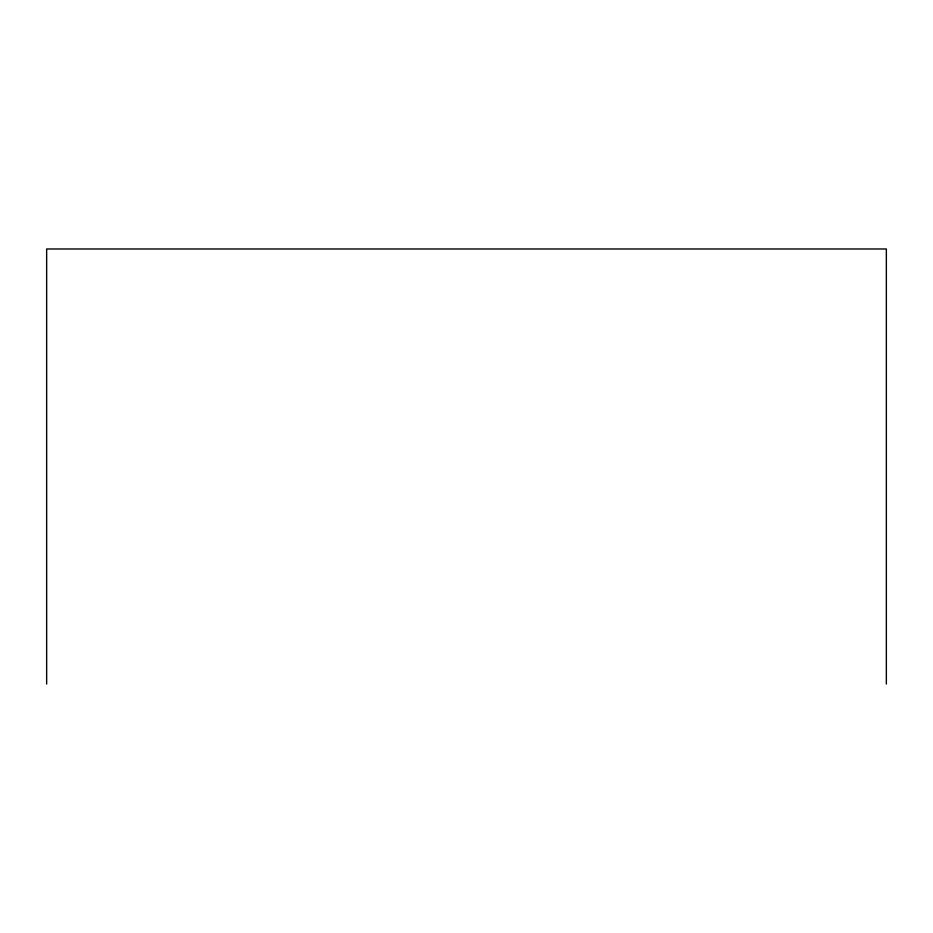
<?xml version="1.0" encoding="UTF-8"?>
<svg xmlns="http://www.w3.org/2000/svg" width="933" height="933" viewBox="0 0 933 933"><rect width="100%" height="100%" fill="white"/><g stroke="black" fill="none" stroke-linecap="round" stroke-linejoin="round"><path stroke-width="1.4" d="M886.35 684.017L886.35 248.983L46.65 248.983L46.65 684.017"/></g></svg>
